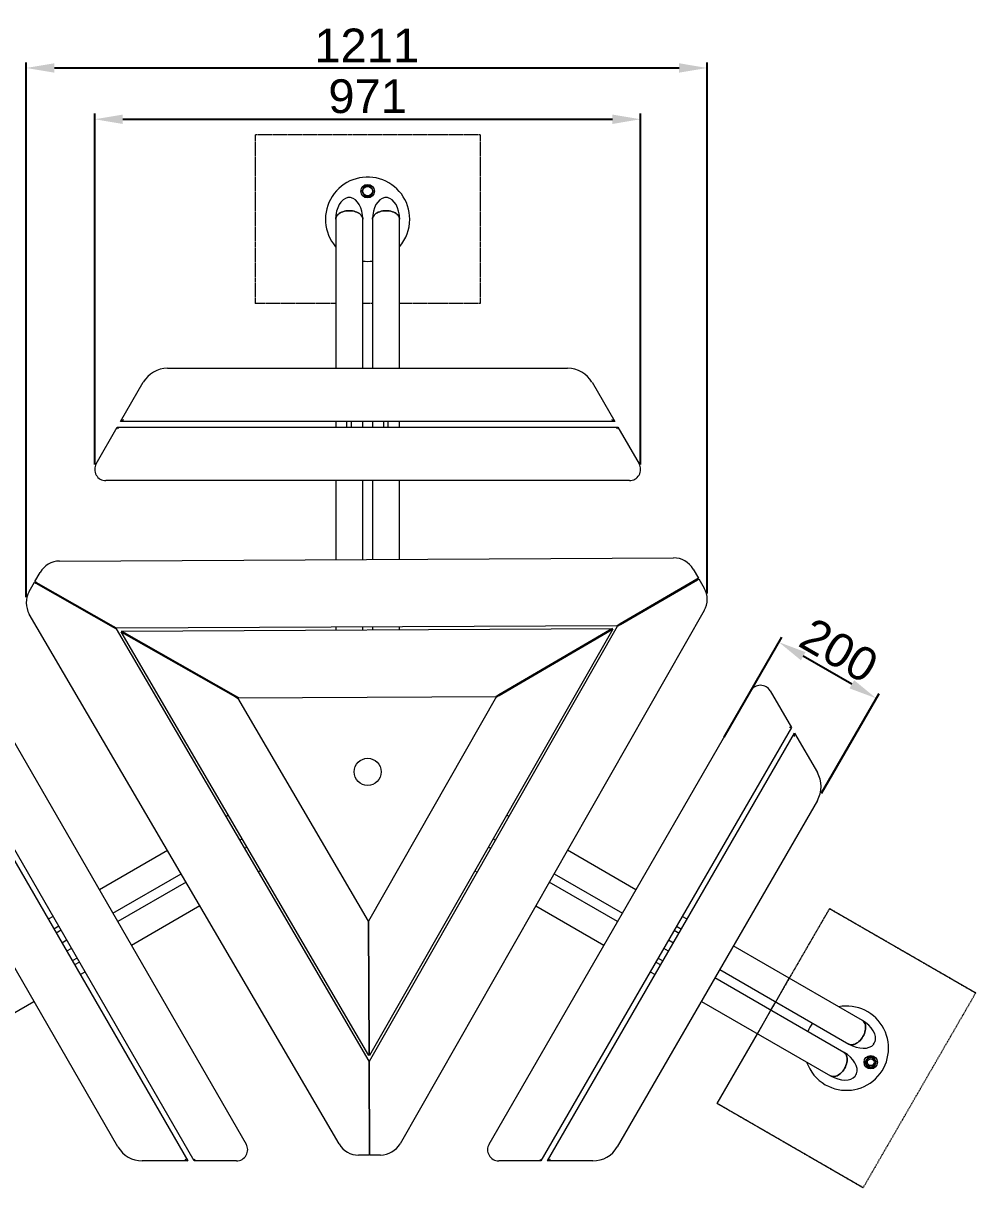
# Model space of a CAD drawing. Header units: millimetres. Extents: x -221 to 7122, y 1780 to 6068.
# Drawn here: x 5429 to 7122, y 3996 to 6068 of the extents above; entities that cross this region are included whole.
import ezdxf

# ---------------------------------------------------------------- set-up
doc = ezdxf.new("R2010")
doc.units = ezdxf.units.MM
doc.linetypes.add('HIDDEN', pattern=[1.905, 1.27, -0.635])
for name, color, linetype, lineweight in [('ZANO_R', 7, 'Continuous', 0), ('ZANO_R_przerywana', 7, 'HIDDEN', 0), ('ZANO_W', 1, 'Continuous', 0)]:
    doc.layers.add(name, color=color, linetype=linetype, lineweight=lineweight)
doc.styles.add('Arial', font='arial.ttf')
doc.styles.get("Standard").update_dxf_attribs({"font": 'ARIALUNI.TTF'})
doc.dimstyles.new('pl i ang', dxfattribs={"dimtxt": 50, "dimasz": 50, "dimexe": 1.25, "dimexo": 0.625, "dimgap": 10, "dimtad": 1, "dimtoh": 1, "dimtxsty": 'Standard', "dimcen": 2.5, "dimclrd": 1, "dimclre": 1, "dimclrt": 1, "dimadec": 0, "dimazin": 0, "dimtfac": 1, "dimtmove": 0, "dimatfit": 3, "dimfxl": 1, "dimarcsym": 1})

# ---------------------------------------------------------------- blocks, each defined once
blk = doc.blocks.new('*D421')
at = {"layer": 'ZANO_W', "color": 1, "lineweight": -2}
for p, q in [((5433.9, 5046.6), (5433.9, 5998.1)), ((5483.9, 5988.1), (6595, 5988.1)), ((6645, 5052.9), (6645, 5998.1))]:
    blk.add_line(p, q, dxfattribs=at)
at = {"layer": 'ZANO_W', "color": 1}
for points in [[(5483.9, 5996.5), (5483.9, 5979.8), (5433.9, 5988.1)], [(6595, 5979.8), (6595, 5996.5), (6645, 5988.1)]]:
    blk.add_solid(points, dxfattribs=at)
at = {"layer": 'ZANO_W', "color": 1, "insert": (6039.4, 6028.2), "char_height": 60, "attachment_point": 5, "style": 'Arial'}
blk.add_mtext('1211', dxfattribs=at)
blk = doc.blocks.new('*D422')
at = {"layer": 'ZANO_W', "color": 1, "lineweight": -2}
for p, q in [((5555.6, 5282.5), (5555.6, 5906.9)), ((6526.4, 5282.5), (6526.4, 5906.9)), ((5605.6, 5896.9), (6476.4, 5896.9))]:
    blk.add_line(p, q, dxfattribs=at)
at = {"layer": 'ZANO_W', "color": 1}
for points in [[(5605.6, 5905.2), (5605.6, 5888.5), (5555.6, 5896.9)], [(6476.4, 5888.5), (6476.4, 5905.2), (6526.4, 5896.9)]]:
    blk.add_solid(points, dxfattribs=at)
at = {"layer": 'ZANO_W', "color": 1, "insert": (6041, 5937.5), "char_height": 60, "attachment_point": 5, "style": 'Arial'}
blk.add_mtext('971', dxfattribs=at)
blk = doc.blocks.new('*D423')
at = {"layer": 'ZANO_W', "color": 1, "lineweight": -2}
for p, q in [((6675, 4797.7), (6777.5, 4975.2)), ((6902.2, 4891.6), (6815.8, 4941.5)), ((6848, 4697.8), (6950.5, 4875.3))]:
    blk.add_line(p, q, dxfattribs=at)
at = {"layer": 'ZANO_W', "color": 1}
for points in [[(6819.9, 4948.7), (6811.6, 4934.3), (6772.5, 4966.5)], [(6898, 4884.4), (6906.4, 4898.8), (6945.5, 4866.6)]]:
    blk.add_solid(points, dxfattribs=at)
at = {"layer": 'ZANO_W', "color": 1, "insert": (6879.3, 4951.8), "char_height": 60, "attachment_point": 5, "rotation": 329.9985, "style": 'Arial'}
blk.add_mtext('200', dxfattribs=at)

msp = doc.modelspace()

# ---------------------------------------------------------------- linework, layer by layer
at = {"layer": 'ZANO_R'}
for p, q in [((5984.2, 5719), (5984.2, 5453.9)), ((6032.5, 5453.9), (6032.5, 5719)), ((6049.6, 5719), (6049.6, 5453.9)), ((6097.9, 5719), (6097.9, 5719)), ((6097.9, 5719), (6097.9, 5719)), ((6097.9, 5453.9), (6097.9, 5719)), ((5685.3, 5453.9), (6396.7, 5453.9)), ((5601.6, 5358.9), (5642, 5428.9)), ((6440.1, 5428.9), (6480.5, 5358.9)), ((5558.3, 5283.9), (5595.8, 5348.9)), ((5595.8, 5348.9), (5597.5, 5345.9)), ((5595.8, 5348.9), (6486.2, 5348.9)), ((5606.8, 5361.9), (5601.6, 5358.9)), ((6480.5, 5358.9), (5601.6, 5358.9)), ((5984.2, 5358.9), (5984.2, 5348.9)), ((6004.3, 5348.9), (6004.3, 5358.9)), ((6012.3, 5348.9), (6012.3, 5358.9)), ((6032.5, 5348.9), (6032.5, 5358.9)), ((6049.6, 5358.9), (6049.6, 5348.9)), ((6069.7, 5348.9), (6069.7, 5358.9)), ((6077.7, 5348.9), (6077.7, 5358.9)), ((6097.9, 5348.9), (6097.9, 5358.9)), ((6480.5, 5358.9), (6475.3, 5361.9)), ((6484.5, 5345.9), (6486.2, 5348.9)), ((6486.2, 5348.9), (6523.8, 5283.9)), ((6506.5, 5253.9), (5575.6, 5253.9)), ((5984.2, 5253.9), (5984.2, 5113.4)), ((6032.5, 5113.6), (6032.5, 5253.9)), ((6049.6, 5253.9), (6049.6, 5113.7)), ((6097.9, 5113.9), (6097.9, 5253.9)), ((5493.1, 5110.8), (6585, 5116.5)), ((6619.8, 5096.7), (6629.3, 5080.3)), ((5449.2, 5074.2), (5458.5, 5090.6)), ((6626.7, 5078.8), (6490.1, 4999)), ((6490.8, 4997.8), (6627.4, 5077.7)), ((6629.3, 5080.3), (6626.7, 5078.8)), ((6627.4, 5077.7), (6630, 5079.2)), ((6630, 5079.2), (6639.6, 5062.8)), ((5439.1, 5056.6), (5448.5, 5073)), ((5448.5, 5073), (5451.1, 5071.5)), ((5451.8, 5072.7), (5449.2, 5074.2)), ((5451.1, 5071.5), (5588.6, 4993.1)), ((5589.3, 4994.3), (5451.8, 5072.7)), ((5990.2, 4073.8), (5439.3, 5016.6)), ((6639.8, 5022.8), (6098.7, 4074.3)), ((5588.6, 4993.1), (5593.8, 4990.1)), ((5594.5, 4991.3), (5589.3, 4994.3)), ((6484.9, 4995.9), (5594.5, 4991.3)), ((5984.2, 4993.3), (5984.2, 4988.3)), ((6032.5, 4988.6), (6032.5, 4993.6)), ((6044.4, 4221.3), (6485.6, 4994.8)), ((6049.6, 4993.7), (6049.6, 4988.7)), ((6097.9, 4988.9), (6097.9, 4993.9)), ((6490.1, 4999), (6484.9, 4995.9)), ((6485.6, 4994.8), (6490.8, 4997.8)), ((5593.8, 4990.1), (6043, 4221.3)), ((6043, 4231.3), (5602.5, 4985.2)), ((5602.5, 4985.2), (5607.7, 4982.2)), ((5603.2, 4986.4), (6476.3, 4990.9)), ((5608.4, 4983.4), (5603.2, 4986.4)), ((5607.7, 4982.2), (5805.8, 4869.2)), ((5806.4, 4870.4), (5608.4, 4983.4)), ((6476.9, 4989.7), (6044.3, 4231.3)), ((6471.1, 4987.9), (6274.2, 4872.8)), ((6274.9, 4871.7), (6471.8, 4986.7)), ((6476.3, 4990.9), (6471.1, 4987.9)), ((6471.8, 4986.7), (6476.9, 4989.7)), ((5359.7, 4879.8), (5825.1, 4073.7)), ((5805.8, 4869.2), (5811, 4866.2)), ((5811.7, 4867.4), (5806.4, 4870.4)), ((5810.3, 4867.4), (6270.4, 4869.8)), ((6270.4, 4869.8), (6042.4, 4470.2)), ((6257, 4073.7), (6722.4, 4879.8)), ((6274.2, 4872.8), (6269, 4869.8)), ((6269.7, 4868.6), (6274.9, 4871.7)), ((6757.1, 4879.8), (6794.6, 4814.8)), ((6042.4, 4470.2), (5810.3, 4867.4)), ((5732.7, 4043.7), (5287.5, 4814.8)), ((6794.6, 4814.8), (6349.3, 4043.7)), ((6794.6, 4814.8), (6791.1, 4814.8)), ((5281.7, 4804.8), (5721.1, 4043.7)), ((6360.9, 4043.7), (6800.4, 4804.8)), ((6800.4, 4798.8), (6800.4, 4804.8)), ((6800.4, 4804.8), (6840.8, 4734.8)), ((5597, 4068.7), (5241.3, 4684.8)), ((6840.8, 4684.8), (6485, 4068.7)), ((5793.4, 4658.5), (5789, 4656)), ((6292.5, 4656.3), (6288.2, 4658.8)), ((5813.4, 4614.3), (5817.8, 4616.8)), ((5826.4, 4602), (5822, 4599.5)), ((6260.1, 4599.5), (6255.8, 4602)), ((6264.2, 4616.8), (6268.5, 4614.3)), ((5685.1, 4596), (5563.9, 4526)), ((6518.1, 4526), (6396.4, 4596.3)), ((5846.4, 4557.8), (5850.8, 4560.3)), ((6231.8, 4560), (6236.1, 4557.5)), ((5588.1, 4484.2), (5709.5, 4554.2)), ((5718.1, 4539.5), (5596.6, 4469.4)), ((6485.4, 4469.4), (6364, 4539.4)), ((6372.5, 4554.3), (6494, 4484.2)), ((5620.8, 4427.5), (5742.5, 4497.8)), ((6340.1, 4497.5), (6461.2, 4427.5)), ((5481.6, 4478.5), (5473, 4473.5)), ((6609.1, 4473.5), (6600.4, 4478.5)), ((5491.7, 4461), (5483.1, 4456)), ((5495.7, 4454.1), (5487.1, 4449.1)), ((6041.7, 4471.3), (6041.8, 4465.3)), ((6041.8, 4465.3), (6042.9, 4237.3)), ((6043.1, 4465.4), (6043.1, 4471.4)), ((6044.3, 4237.3), (6043.1, 4465.4)), ((6586.3, 4454.1), (6595, 4449.1)), ((6590.3, 4461), (6599, 4456)), ((5497.1, 4431.7), (5505.8, 4436.7)), ((6576.2, 4436.7), (6584.9, 4431.7)), ((5514.4, 4421.8), (5505.7, 4416.8)), ((6576.4, 4416.8), (6567.7, 4421.8)), ((6920.9, 4293.4), (6691.4, 4426)), ((5524.4, 4404.4), (5515.8, 4399.4)), ((5528.4, 4397.5), (5519.8, 4392.5)), ((6553.6, 4397.5), (6562.3, 4392.5)), ((6557.6, 4404.4), (6566.3, 4399.4)), ((5529.8, 4375), (5538.5, 4380)), ((6543.5, 4380), (6552.2, 4375)), ((6667.2, 4384.2), (6896.8, 4251.6)), ((6888.2, 4236.8), (6658.6, 4369.3)), ((6766.9, 4326.6), (6791, 4368.5)), ((5218, 4194.9), (5447.6, 4327.5)), ((6634.5, 4327.5), (6864.1, 4194.9)), ((6734.2, 4270), (6758.3, 4311.8)), ((6758.3, 4311.8), (6766.9, 4326.6)), ((6662.6, 4146), (6734.2, 4270)), ((6042.9, 4237.3), (6043, 4231.3)), ((6044.3, 4231.3), (6044.3, 4237.3)), ((6043, 4221.3), (6043.1, 4215.3)), ((6043.1, 4215.3), (6043.9, 4057)), ((6044.4, 4215.3), (6044.4, 4221.3)), ((6045.2, 4057), (6044.4, 4215.3)), ((6864.1, 4194.9), (6864.1, 4194.9)), ((6864.1, 4194.9), (6864.1, 4194.9)), ((5721.1, 4043.7), (5640.3, 4043.7)), ((5715.9, 4046.7), (5721.1, 4043.7)), ((5732.7, 4043.7), (5734.4, 4046.7)), ((5807.7, 4043.7), (5732.7, 4043.7)), ((6043.9, 4054), (6025, 4053.9)), ((6043.9, 4057), (6043.9, 4054)), ((6045.2, 4054), (6045.2, 4057)), ((6064.2, 4054.1), (6045.2, 4054)), ((6349.3, 4043.7), (6274.3, 4043.7)), ((6347.6, 4046.7), (6349.3, 4043.7)), ((6360.9, 4043.7), (6366.1, 4046.7)), ((6441.7, 4043.7), (6360.9, 4043.7))]:
    msp.add_line(p, q, dxfattribs=at)
at = {"layer": 'ZANO_R', "flags": 128}
for points in [[(6032.5, 5719), (6032.3, 5720.8), (6031.8, 5722.6), (6030.9, 5724.4), (6029.7, 5726), (6028.2, 5727.6), (6026.4, 5729), (6024.3, 5730.3), (6022, 5731.5), (6019.5, 5732.4), (6016.8, 5733.1), (6014.1, 5733.7), (6011.2, 5734), (6008.3, 5734.1), (6005.4, 5734), (6002.5, 5733.7), (5999.7, 5733.1), (5997.1, 5732.4), (5994.6, 5731.4), (5992.3, 5730.3), (5990.2, 5729), (5988.4, 5727.6), (5986.9, 5726), (5985.7, 5724.4), (5984.8, 5722.6), (5984.3, 5720.8), (5984.2, 5719)], [(6032.5, 5719), (6032.3, 5720.8), (6031.8, 5722.6), (6030.9, 5724.4), (6029.7, 5726), (6028.2, 5727.6), (6026.4, 5729), (6024.3, 5730.3), (6022, 5731.5), (6019.5, 5732.4), (6016.8, 5733.1), (6014.1, 5733.7), (6011.2, 5734), (6008.3, 5734.1), (6005.4, 5734), (6002.5, 5733.7), (5999.7, 5733.1), (5997.1, 5732.4), (5994.6, 5731.4), (5992.3, 5730.3), (5990.2, 5729), (5988.4, 5727.6), (5986.9, 5726), (5985.7, 5724.4), (5984.8, 5722.6), (5984.3, 5720.8), (5984.2, 5719)], [(5984.2, 5719), (5984.3, 5720.8), (5984.8, 5722.6), (5985.7, 5724.4), (5986.9, 5726), (5988.4, 5727.6), (5990.2, 5729), (5992.3, 5730.3), (5994.6, 5731.4), (5997.1, 5732.4), (5999.7, 5733.1), (6002.5, 5733.7), (6005.4, 5734), (6008.3, 5734.1), (6011.2, 5734), (6014.1, 5733.7), (6016.8, 5733.1), (6019.5, 5732.4), (6022, 5731.5), (6024.3, 5730.3), (6026.4, 5729), (6028.2, 5727.6), (6029.7, 5726), (6030.9, 5724.4), (6031.8, 5722.6), (6032.3, 5720.8), (6032.5, 5719)], [(5984.2, 5719), (5984.3, 5720.8), (5984.8, 5722.6), (5985.7, 5724.4), (5986.9, 5726), (5988.4, 5727.6), (5990.2, 5729), (5992.3, 5730.3), (5994.6, 5731.4), (5997.1, 5732.4), (5999.7, 5733.1), (6002.5, 5733.7), (6005.4, 5734), (6008.3, 5734.1), (6011.2, 5734), (6014.1, 5733.7), (6016.8, 5733.1), (6019.5, 5732.4), (6022, 5731.5), (6024.3, 5730.3), (6026.4, 5729), (6028.2, 5727.6), (6029.7, 5726), (6030.9, 5724.4), (6031.8, 5722.6), (6032.3, 5720.8), (6032.5, 5719)], [(6049.6, 5719), (6049.8, 5720.8), (6050.3, 5722.6), (6051.2, 5724.4), (6052.4, 5726), (6053.9, 5727.6), (6055.7, 5729), (6057.7, 5730.3), (6060, 5731.5), (6062.5, 5732.4), (6065.2, 5733.1), (6068, 5733.7), (6070.9, 5734), (6073.8, 5734.1), (6076.7, 5734), (6079.5, 5733.7), (6082.3, 5733.1), (6085, 5732.4), (6087.5, 5731.4), (6089.8, 5730.3), (6091.8, 5729), (6093.6, 5727.6), (6095.1, 5726), (6096.3, 5724.4), (6097.2, 5722.6), (6097.7, 5720.8), (6097.9, 5719)], [(6049.6, 5719), (6049.8, 5720.8), (6050.3, 5722.6), (6051.2, 5724.4), (6052.4, 5726), (6053.9, 5727.6), (6055.7, 5729), (6057.7, 5730.3), (6060, 5731.5), (6062.5, 5732.4), (6065.2, 5733.1), (6068, 5733.7), (6070.9, 5734), (6073.8, 5734.1), (6076.7, 5734), (6079.5, 5733.7), (6082.3, 5733.1), (6085, 5732.4), (6087.5, 5731.4), (6089.8, 5730.3), (6091.8, 5729), (6093.6, 5727.6), (6095.1, 5726), (6096.3, 5724.4), (6097.2, 5722.6), (6097.7, 5720.8), (6097.9, 5719)], [(6097.9, 5719), (6097.7, 5720.8), (6097.2, 5722.6), (6096.3, 5724.4), (6095.1, 5726), (6093.6, 5727.6), (6091.8, 5729), (6089.8, 5730.3), (6087.5, 5731.4), (6085, 5732.4), (6082.3, 5733.1), (6079.5, 5733.7), (6076.7, 5734), (6073.8, 5734.1), (6070.9, 5734), (6068, 5733.7), (6065.2, 5733.1), (6062.5, 5732.4), (6060, 5731.5), (6057.7, 5730.3), (6055.7, 5729), (6053.9, 5727.6), (6052.4, 5726), (6051.2, 5724.4), (6050.3, 5722.6), (6049.8, 5720.8), (6049.6, 5719)], [(6097.9, 5719), (6097.7, 5720.8), (6097.2, 5722.6), (6096.3, 5724.4), (6095.1, 5726), (6093.6, 5727.6), (6091.8, 5729), (6089.8, 5730.3), (6087.5, 5731.4), (6085, 5732.4), (6082.3, 5733.1), (6079.5, 5733.7), (6076.7, 5734), (6073.8, 5734.1), (6070.9, 5734), (6068, 5733.7), (6065.2, 5733.1), (6062.5, 5732.4), (6060, 5731.5), (6057.7, 5730.3), (6055.7, 5729), (6053.9, 5727.6), (6052.4, 5726), (6051.2, 5724.4), (6050.3, 5722.6), (6049.8, 5720.8), (6049.6, 5719)], [(6896.8, 4251.6), (6898.5, 4250.8), (6900.3, 4250.4), (6902.2, 4250.3), (6904.3, 4250.5), (6906.4, 4251), (6908.5, 4251.9), (6910.7, 4253), (6912.8, 4254.4), (6914.9, 4256.1), (6916.8, 4258.1), (6918.7, 4260.2), (6920.4, 4262.5), (6922, 4265), (6923.3, 4267.6), (6924.5, 4270.2), (6925.4, 4272.9), (6926.1, 4275.6), (6926.5, 4278.2), (6926.7, 4280.8), (6926.6, 4283.2), (6926.2, 4285.5), (6925.6, 4287.6), (6924.8, 4289.4), (6923.7, 4291), (6922.4, 4292.4), (6920.9, 4293.4)], [(6896.8, 4251.6), (6898.5, 4250.8), (6900.3, 4250.4), (6902.2, 4250.3), (6904.3, 4250.5), (6906.4, 4251), (6908.5, 4251.9), (6910.7, 4253), (6912.8, 4254.4), (6914.9, 4256.1), (6916.8, 4258.1), (6918.7, 4260.2), (6920.4, 4262.5), (6922, 4265), (6923.3, 4267.6), (6924.5, 4270.2), (6925.4, 4272.9), (6926.1, 4275.6), (6926.5, 4278.2), (6926.7, 4280.8), (6926.6, 4283.2), (6926.2, 4285.5), (6925.6, 4287.6), (6924.8, 4289.4), (6923.7, 4291), (6922.4, 4292.4), (6920.9, 4293.4)], [(6920.9, 4293.4), (6922.4, 4292.4), (6923.7, 4291), (6924.8, 4289.4), (6925.6, 4287.6), (6926.2, 4285.5), (6926.6, 4283.2), (6926.7, 4280.8), (6926.5, 4278.2), (6926.1, 4275.6), (6925.4, 4272.9), (6924.5, 4270.2), (6923.3, 4267.6), (6922, 4265), (6920.4, 4262.5), (6918.7, 4260.2), (6916.8, 4258.1), (6914.9, 4256.1), (6912.8, 4254.4), (6910.7, 4253), (6908.5, 4251.9), (6906.4, 4251), (6904.3, 4250.5), (6902.2, 4250.3), (6900.3, 4250.4), (6898.5, 4250.8), (6896.8, 4251.6)], [(6920.9, 4293.4), (6922.4, 4292.4), (6923.7, 4291), (6924.8, 4289.4), (6925.6, 4287.6), (6926.2, 4285.5), (6926.6, 4283.2), (6926.7, 4280.8), (6926.5, 4278.2), (6926.1, 4275.6), (6925.4, 4272.9), (6924.5, 4270.2), (6923.3, 4267.6), (6922, 4265), (6920.4, 4262.5), (6918.7, 4260.2), (6916.8, 4258.1), (6914.9, 4256.1), (6912.8, 4254.4), (6910.7, 4253), (6908.5, 4251.9), (6906.4, 4251), (6904.3, 4250.5), (6902.2, 4250.3), (6900.3, 4250.4), (6898.5, 4250.8), (6896.8, 4251.6)], [(6888.2, 4236.8), (6889.7, 4235.7), (6891, 4234.3), (6892.1, 4232.7), (6892.9, 4230.8), (6893.5, 4228.8), (6893.9, 4226.5), (6894, 4224), (6893.8, 4221.5), (6893.3, 4218.9), (6892.7, 4216.2), (6891.7, 4213.5), (6890.6, 4210.9), (6889.2, 4208.3), (6887.7, 4205.8), (6886, 4203.5), (6884.1, 4201.4), (6882.1, 4199.4), (6880, 4197.7), (6877.9, 4196.3), (6875.8, 4195.2), (6873.6, 4194.3), (6871.5, 4193.8), (6869.5, 4193.6), (6867.5, 4193.7), (6865.7, 4194.2), (6864.1, 4194.9)], [(6888.2, 4236.8), (6889.7, 4235.7), (6891, 4234.3), (6892.1, 4232.7), (6892.9, 4230.8), (6893.5, 4228.8), (6893.9, 4226.5), (6894, 4224), (6893.8, 4221.5), (6893.3, 4218.9), (6892.7, 4216.2), (6891.7, 4213.5), (6890.6, 4210.9), (6889.2, 4208.3), (6887.7, 4205.8), (6886, 4203.5), (6884.1, 4201.4), (6882.1, 4199.4), (6880, 4197.7), (6877.9, 4196.3), (6875.8, 4195.2), (6873.6, 4194.3), (6871.5, 4193.8), (6869.5, 4193.6), (6867.5, 4193.7), (6865.7, 4194.2), (6864.1, 4194.9)], [(6864.1, 4194.9), (6865.7, 4194.2), (6867.5, 4193.7), (6869.5, 4193.6), (6871.5, 4193.8), (6873.6, 4194.3), (6875.8, 4195.2), (6877.9, 4196.3), (6880, 4197.7), (6882.1, 4199.4), (6884.1, 4201.4), (6886, 4203.5), (6887.7, 4205.8), (6889.2, 4208.3), (6890.6, 4210.9), (6891.7, 4213.5), (6892.7, 4216.2), (6893.3, 4218.9), (6893.8, 4221.5), (6894, 4224), (6893.9, 4226.5), (6893.5, 4228.8), (6892.9, 4230.8), (6892.1, 4232.7), (6891, 4234.3), (6889.7, 4235.7), (6888.2, 4236.8)], [(6864.1, 4194.9), (6865.7, 4194.2), (6867.5, 4193.7), (6869.5, 4193.6), (6871.5, 4193.8), (6873.6, 4194.3), (6875.8, 4195.2), (6877.9, 4196.3), (6880, 4197.7), (6882.1, 4199.4), (6884.1, 4201.4), (6886, 4203.5), (6887.7, 4205.8), (6889.2, 4208.3), (6890.6, 4210.9), (6891.7, 4213.5), (6892.7, 4216.2), (6893.3, 4218.9), (6893.8, 4221.5), (6894, 4224), (6893.9, 4226.5), (6893.5, 4228.8), (6892.9, 4230.8), (6892.1, 4232.7), (6891, 4234.3), (6889.7, 4235.7), (6888.2, 4236.8)]]:
    msp.add_lwpolyline(points, dxfattribs=at)
at = {"layer": 'ZANO_R'}
for centre, radius in [((6041, 5769), 12), ((6041, 5769), 8.5), ((6041, 4735.8), 24.1), ((6935.8, 4219.2), 12), ((6935.8, 4219.2), 8.5), ((6935.8, 4219.2), 6), ((6935.8, 4219.2), 6)]:
    msp.add_circle(centre, radius, dxfattribs=at)
for centre, radius, start, end in [((6041, 5719), 75, 0, 220.7001), ((6041, 5769), 9, 150, 210), ((6041, 5769), 9, 90, 150), ((6041, 5769), 9, 210, 270), ((6041, 5769), 9, 30, 90), ((6041, 5769), 9, 270, 330), ((6041, 5769), 9, 330, 30), ((6008.3, 5719), 38.5, 86.5356, 93.5465), ((6008.3, 5719), 38.5, 86.5355, 93.5466), ((6073.7, 5719), 38.5, 86.4535, 93.4644), ((6073.7, 5719), 38.5, 86.4534, 93.4645), ((6041, 5719), 75, 319.2999, 0), ((6041, 5719), 75, 263.4464, 276.5536), ((5685.3, 5403.9), 50, 89.9985, 149.9985), ((6396.7, 5403.9), 50, 29.9985, 89.9985), ((5575.6, 5273.9), 20, 149.9985, 269.9985), ((6506.5, 5273.9), 20, 269.9985, 29.9985), ((5493.3, 5070.8), 40, 90.2983, 150.2983), ((6585.2, 5076.5), 40, 30.2983, 90.2983), ((5473.9, 5036.8), 40, 150.2983, 210.2983), ((6605, 5042.7), 40, 330.2983, 30.2983), ((6739.7, 4869.8), 20, 29.9985, 149.9985), ((6797.5, 4709.8), 50, 329.9985, 29.9985), ((6892.5, 4244.2), 75, 240, 100.7001), ((6892.5, 4244.2), 75, 143.4464, 156.5521), ((6908.8, 4272.5), 38.5, 326.5355, 333.5466), ((6908.8, 4272.5), 38.5, 326.5356, 333.5465), ((6935.8, 4219.2), 9, 90, 150), ((6935.8, 4219.2), 9, 30, 90), ((6892.5, 4244.2), 75, 199.2984, 240), ((6935.8, 4219.2), 9, 150, 210), ((6935.8, 4219.2), 9, 210, 270), ((6935.8, 4219.2), 9, 270, 330), ((6935.8, 4219.2), 9, 330, 30), ((6876.1, 4215.9), 38.5, 326.4535, 333.4644), ((6876.1, 4215.9), 38.5, 326.4534, 333.4645), ((5640.3, 4093.7), 50, 209.9985, 269.9985), ((5807.7, 4063.7), 20, 269.9985, 29.9985), ((6024.8, 4093.9), 40, 210.2983, 270.2983), ((6063.9, 4094.1), 40, 270.2983, 330.2983), ((6274.3, 4063.7), 20, 149.9985, 269.9985), ((6441.7, 4093.7), 50, 269.9985, 329.9985)]:
    msp.add_arc(centre, radius, start, end, dxfattribs=at)
for centre, major_axis, start_param, end_param in [((6008.3, 5719), (0, 38.6), 0.097721, 1.570797), ((6008.3, 5719), (0, 38.6), 4.712389, 6.185465), ((6073.7, 5719), (0, 38.6), 0.09772, 1.570796), ((6073.7, 5719), (0, 38.6), 4.712389, 6.185464), ((6908.9, 4272.5), (33.5, -19.3), 0.097721, 1.570797), ((6908.9, 4272.5), (33.5, -19.3), 4.712389, 6.185465), ((6876.2, 4215.9), (33.4, -19.3), 0.09772, 1.570796), ((6876.2, 4215.9), (33.4, -19.3), 4.712389, 6.185464)]:
    msp.add_ellipse(centre, major_axis=major_axis, ratio=0.625246, start_param=start_param, end_param=end_param, dxfattribs=at)
for points, knots in [([(6033.2, 5773.5), (6032.6, 5772.4), (6031.7, 5770.8), (6030.8, 5769.4), (6030.6, 5769)], [0, 0, 0, 0, 0.7608009, 1, 1, 1, 1]), ([(6030.6, 5769), (6031.1, 5768.3), (6031.9, 5766.8), (6032.8, 5765.3), (6033.2, 5764.5)], [0, 0, 0, 0, 0.495458, 1, 1, 1, 1]), ([(6035.8, 5778), (6035.2, 5776.9), (6034.3, 5775.4), (6033.5, 5773.9), (6033.2, 5773.5)], [0, 0, 0, 0, 0.745921, 1, 1, 1, 1]), ([(6033.2, 5764.5), (6033.3, 5764.4), (6033.8, 5763.6), (6034.6, 5762.1), (6035.4, 5760.7), (6035.8, 5760)], [0, 0, 0, 0, 0.07009, 0.530784, 1, 1, 1, 1]), ([(6041, 5778), (6040.9, 5778), (6040, 5778), (6038.2, 5778), (6036.6, 5778), (6035.8, 5778)], [0, 0, 0, 0, 0.07009, 0.530784, 1, 1, 1, 1]), ([(6035.8, 5760), (6036.7, 5760), (6038.4, 5760), (6040.1, 5760), (6041, 5760)], [0, 0, 0, 0, 0.495458, 1, 1, 1, 1]), ([(6046.2, 5778), (6045.4, 5778), (6043.7, 5778), (6041.9, 5778), (6041, 5778)], [0, 0, 0, 0, 0.495458, 1, 1, 1, 1]), ([(6041, 5760), (6041.1, 5760), (6042.1, 5760), (6043.8, 5760), (6045.4, 5760), (6046.2, 5760)], [0, 0, 0, 0, 0.07009, 0.530784, 1, 1, 1, 1]), ([(6048.8, 5773.5), (6048.8, 5773.6), (6048.3, 5774.4), (6047.4, 5776), (6046.6, 5777.3), (6046.2, 5778)], [0, 0, 0, 0, 0.07009, 0.5307844, 1, 1, 1, 1]), ([(6048.8, 5764.5), (6048.1, 5763.4), (6047.3, 5761.8), (6046.4, 5760.4), (6046.2, 5760)], [0, 0, 0, 0, 0.760801, 1, 1, 1, 1]), ([(6051.4, 5769), (6051, 5769.7), (6050.1, 5771.2), (6049.3, 5772.7), (6048.8, 5773.5)], [0, 0, 0, 0, 0.495458, 1, 1, 1, 1]), ([(6051.4, 5769), (6050.8, 5767.9), (6049.9, 5766.4), (6049, 5764.9), (6048.8, 5764.5)], [0, 0, 0, 0, 0.745921, 1, 1, 1, 1]), ([(6930.6, 4228.2), (6930.2, 4227.5), (6929.3, 4226), (6928.5, 4224.5), (6928, 4223.7)], [0, 0, 0, 0, 0.495458, 1, 1, 1, 1]), ([(6935.8, 4228.2), (6935.7, 4228.2), (6934.8, 4228.2), (6933, 4228.2), (6931.4, 4228.2), (6930.6, 4228.2)], [0, 0, 0, 0, 0.07009, 0.530784, 1, 1, 1, 1]), ([(6941, 4228.2), (6940.2, 4228.2), (6938.5, 4228.2), (6936.7, 4228.2), (6935.8, 4228.2)], [0, 0, 0, 0, 0.495458, 1, 1, 1, 1]), ([(6943.6, 4223.7), (6942.9, 4224.8), (6942.1, 4226.4), (6941.2, 4227.8), (6941, 4228.2)], [0, 0, 0, 0, 0.7608009, 1, 1, 1, 1]), ([(6928, 4223.7), (6928, 4223.6), (6927.5, 4222.8), (6926.6, 4221.2), (6925.8, 4219.9), (6925.4, 4219.2)], [0, 0, 0, 0, 0.07009, 0.530784, 1, 1, 1, 1]), ([(6928, 4214.7), (6927.4, 4215.8), (6926.5, 4217.4), (6925.6, 4218.8), (6925.4, 4219.2)], [0, 0, 0, 0, 0.760801, 1, 1, 1, 1]), ([(6930.6, 4210.2), (6930, 4211.3), (6929.1, 4212.8), (6928.2, 4214.3), (6928, 4214.7)], [0, 0, 0, 0, 0.745921, 1, 1, 1, 1]), ([(6930.6, 4210.2), (6931.5, 4210.2), (6933.2, 4210.2), (6934.9, 4210.2), (6935.8, 4210.2)], [0, 0, 0, 0, 0.495458, 1, 1, 1, 1]), ([(6935.8, 4210.2), (6935.9, 4210.2), (6936.9, 4210.2), (6938.6, 4210.2), (6940.2, 4210.2), (6941, 4210.2)], [0, 0, 0, 0, 0.07009, 0.530784, 1, 1, 1, 1]), ([(6941, 4210.2), (6941.4, 4210.9), (6942.3, 4212.4), (6943.2, 4213.9), (6943.6, 4214.7)], [0, 0, 0, 0, 0.495458, 1, 1, 1, 1]), ([(6946.2, 4219.2), (6945.6, 4220.3), (6944.7, 4221.8), (6943.8, 4223.3), (6943.6, 4223.7)], [0, 0, 0, 0, 0.745921, 1, 1, 1, 1]), ([(6943.6, 4214.7), (6943.7, 4214.8), (6944.1, 4215.6), (6945, 4217.1), (6945.8, 4218.5), (6946.2, 4219.2)], [0, 0, 0, 0, 0.07009, 0.530784, 1, 1, 1, 1])]:
    msp.add_open_spline(points, degree=3, knots=knots, dxfattribs=at)
at = {"layer": 'ZANO_R_przerywana'}
for p, q in [((6241.1, 5869), (5841, 5869)), ((5841, 5869), (5841, 5569)), ((6241.1, 5869), (6241.1, 5569)), ((5984.2, 5569), (5841, 5569)), ((6049.6, 5569), (6032.5, 5569)), ((6241.1, 5569), (6097.9, 5569)), ((6662.6, 4146), (6862.6, 4492.4)), ((6791, 4368.5), (6862.6, 4492.4)), ((7122.5, 4342.4), (6862.6, 4492.4)), ((6862.6, 4492.4), (7122.5, 4342.4)), ((6922.4, 3995.9), (7122.5, 4342.4)), ((6922.4, 3995.9), (7122.5, 4342.4)), ((6922.4, 3995.9), (6662.6, 4146)), ((6662.6, 4146), (6922.4, 3995.9))]:
    msp.add_line(p, q, dxfattribs=at)

# ---------------------------------------------------------------- dimensions: what is measured, and where the dimension line sits
at = {"layer": 'ZANO_W'}
for base, p1, p2, picture, middle in [((6645, 5988.1), (5433.9, 5036.6), (6645, 5042.9), '*D421', (6039.4, 6028.2)), ((6526.4, 5896.9), (5555.6, 5272.5), (6526.4, 5272.5), '*D422', (6041, 5937.5))]:
    dim = msp.add_linear_dim(base=base, p1=p1, p2=p2, dimstyle='pl i ang', override={"dimtxt": 60, "dimexe": 10, "dimexo": 10, "dimtoh": 0, "dimdec": 0, "dimtxsty": 'Arial', "dimtdec": 0, "dimtmove": 1}, dxfattribs=at)
    dim.commit()
    dim.dimension.update_dxf_attribs({"geometry": picture, "text_midpoint": middle})
dim = msp.add_aligned_dim(p1=(6843, 4689.2), p2=(6670, 4789.1), distance=-204.9, dimstyle='pl i ang', override={"dimtxt": 60, "dimexe": 10, "dimexo": 10, "dimtoh": 0, "dimdec": 0, "dimtxsty": 'Arial', "dimtdec": 0, "dimtmove": 1}, dxfattribs=at)
dim.commit()
dim.dimension.update_dxf_attribs({"geometry": '*D423', "text_midpoint": (6879.3, 4951.8)})

doc.saveas('drawing.dxf')
